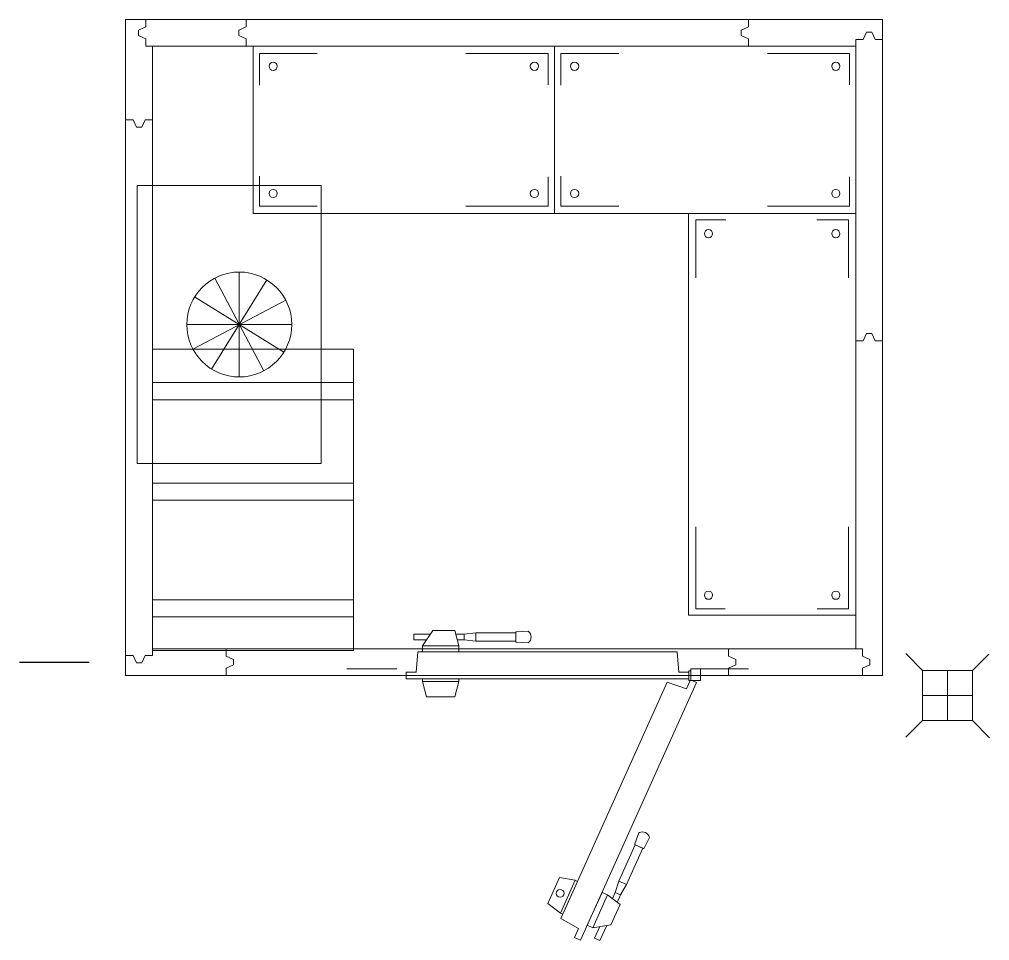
# Model space of a CAD drawing. Header units: millimetres. Extents: x -217756 to 263180, y 55413 to 130608.
# Drawn here: x -203242 to -200345, y 103876 to 106627 of the extents above; entities that cross this region are included whole.
import ezdxf

# ---------------------------------------------------------------- set-up
doc = ezdxf.new("R2010")
doc.units = ezdxf.units.MM
doc.layers.add('АР_Перегородки газоблок', color=165, linetype='Continuous', lineweight=30)
doc.layers.add('ТХ_пищеблок', color=30, linetype='Continuous', lineweight=20)
doc.layers.add('ТХ_ВК_оборуд.ТХ', color=250, linetype='Continuous')
doc.layers.add('ТХ_ВК_трапы', color=5, linetype='Continuous')

# ---------------------------------------------------------------- blocks, each defined once
blk = doc.blocks.new('Трап ТХ')
at = {"layer": 'ТХ_ВК_трапы', "color": 5, "lineweight": 0}
for p, q in [((305243.2, -196674.3), (305292.9, -196724.5)), ((305491.2, -196675.5), (305442.2, -196724.5)), ((305292.9, -196724.5), (305292.9, -196874.5)), ((305292.9, -196724.5), (305442.2, -196724.5)), ((305367.6, -196874.5), (305367.6, -196724.5)), ((305442.2, -196724.5), (305442.2, -196874.5)), ((305442.2, -196799.5), (305292.9, -196799.5)), ((305442.2, -196874.5), (305442.2, -196799.5)), ((305243.2, -196924.3), (305292.9, -196874.5)), ((305292.9, -196874.5), (305442.2, -196874.5)), ((305442.2, -196874.5), (305367.6, -196874.5)), ((305493.2, -196925.5), (305442.2, -196874.5))]:
    blk.add_line(p, q, dxfattribs=at)

msp = doc.modelspace()

# ---------------------------------------------------------------- linework, layer by layer
at = {"layer": 'АР_Перегородки газоблок', "ltscale": 100}
msp.add_line((-203241.9, 104707.7), (-203033.9, 104707.7), dxfattribs=at)
at = {"layer": 'ТХ_пищеблок'}
for p, q in [((-202924.7, 104727.5), (-202924.7, 106627.5)), ((-202924.7, 106627.5), (-202864.7, 106627.5)), ((-202924.7, 104667.5), (-202924.7, 106627.5)), ((-202924.7, 106627.5), (-200664.7, 106627.5)), ((-202864.7, 106627.5), (-202864.7, 106605.5)), ((-202864.7, 106627.5), (-202564.7, 106627.5)), ((-202864.7, 106605.5), (-202864.7, 106627.5)), ((-202864.7, 106627.5), (-202564.7, 106627.5)), ((-202864.7, 106627.5), (-202864.7, 106605.5)), ((-201064.7, 106627.5), (-202564.7, 106627.5)), ((-202564.7, 106627.5), (-202564.7, 106605.5)), ((-202564.7, 106627.5), (-202564.7, 106605.5)), ((-200664.7, 106627.5), (-201064.7, 106627.5)), ((-201064.7, 106627.5), (-201064.7, 106605.5)), ((-201064.7, 106605.5), (-201064.7, 106627.5)), ((-200664.7, 106567.5), (-200664.7, 106627.5)), ((-200664.7, 106627.5), (-200664.7, 104667.5)), ((-202864.7, 106605.5), (-202886.7, 106595.5)), ((-202886.7, 106595.5), (-202864.7, 106605.5)), ((-202864.7, 106605.5), (-202886.7, 106595.5)), ((-202886.7, 106595.5), (-202886.7, 106579.5)), ((-202886.7, 106579.5), (-202886.7, 106595.5)), ((-202886.7, 106595.5), (-202886.7, 106579.5)), ((-202564.7, 106605.5), (-202586.7, 106595.5)), ((-202564.7, 106605.5), (-202586.7, 106595.5)), ((-202586.7, 106595.5), (-202586.7, 106579.5)), ((-202586.7, 106595.5), (-202586.7, 106579.5)), ((-201064.7, 106605.5), (-201086.7, 106595.5)), ((-201086.7, 106595.5), (-201064.7, 106605.5)), ((-201086.7, 106595.5), (-201086.7, 106579.5)), ((-201086.7, 106579.5), (-201086.7, 106595.5)), ((-202886.7, 106579.5), (-202864.7, 106569.5)), ((-202864.7, 106569.5), (-202886.7, 106579.5)), ((-202886.7, 106579.5), (-202864.7, 106569.5)), ((-202864.7, 106569.5), (-202864.7, 106547.5)), ((-202864.7, 106547.5), (-202864.7, 106569.5)), ((-202864.7, 106569.5), (-202864.7, 106547.5)), ((-202586.7, 106579.5), (-202564.7, 106569.5)), ((-202586.7, 106579.5), (-202564.7, 106569.5)), ((-202564.7, 106569.5), (-202564.7, 106547.5)), ((-202564.7, 106569.5), (-202564.7, 106547.5)), ((-201086.7, 106579.5), (-201064.7, 106569.5)), ((-201064.7, 106569.5), (-201086.7, 106579.5)), ((-201064.7, 106569.5), (-201064.7, 106547.5)), ((-201064.7, 106547.5), (-201064.7, 106569.5)), ((-200722.7, 106567.5), (-200744.7, 106567.5)), ((-200744.7, 106567.5), (-200744.7, 105667.5)), ((-200744.7, 106547.5), (-200744.7, 106567.5)), ((-200744.7, 106567.5), (-200722.7, 106567.5)), ((-200722.7, 106567.5), (-200744.7, 106567.5)), ((-200744.7, 106567.5), (-200744.7, 106567.5)), ((-200744.7, 106567.5), (-200722.7, 106567.5)), ((-200722.7, 106567.5), (-200744.7, 106567.5)), ((-200712.7, 106589.5), (-200722.7, 106567.5)), ((-200722.7, 106567.5), (-200712.7, 106589.5)), ((-200712.7, 106589.5), (-200722.7, 106567.5)), ((-200722.7, 106567.5), (-200712.7, 106589.5)), ((-200712.7, 106589.5), (-200722.7, 106567.5)), ((-200696.7, 106589.5), (-200712.7, 106589.5)), ((-200712.7, 106589.5), (-200696.7, 106589.5)), ((-200696.7, 106589.5), (-200712.7, 106589.5)), ((-200712.7, 106589.5), (-200696.7, 106589.5)), ((-200696.7, 106589.5), (-200712.7, 106589.5)), ((-200686.7, 106567.5), (-200696.7, 106589.5)), ((-200696.7, 106589.5), (-200686.7, 106567.5)), ((-200686.7, 106567.5), (-200696.7, 106589.5)), ((-200696.7, 106589.5), (-200686.7, 106567.5)), ((-200686.7, 106567.5), (-200696.7, 106589.5)), ((-200664.7, 106567.5), (-200686.7, 106567.5)), ((-200686.7, 106567.5), (-200664.7, 106567.5)), ((-200664.7, 106567.5), (-200686.7, 106567.5)), ((-200686.7, 106567.5), (-200664.7, 106567.5)), ((-200664.7, 106567.5), (-200686.7, 106567.5)), ((-200664.7, 105667.5), (-200664.7, 106567.5)), ((-200664.7, 106567.5), (-200664.7, 106567.5)), ((-200664.7, 106567.5), (-200664.7, 106567.5)), ((-202864.7, 106547.5), (-202844.7, 106547.5)), ((-202564.7, 106547.5), (-202864.7, 106547.5)), ((-202844.7, 106547.5), (-202844.7, 104727.5)), ((-202844.7, 104747.5), (-202844.7, 106547.5)), ((-202844.7, 106547.5), (-200744.7, 106547.5)), ((-202564.7, 106547.5), (-201064.7, 106547.5)), ((-201064.7, 106547.5), (-200744.7, 106547.5)), ((-200744.7, 106547.5), (-200744.7, 104747.5)), ((-202924.7, 106327.5), (-202902.7, 106327.5)), ((-202902.7, 106327.5), (-202892.7, 106305.5)), ((-202892.7, 106305.5), (-202876.7, 106305.5)), ((-202876.7, 106305.5), (-202866.7, 106327.5)), ((-202866.7, 106327.5), (-202844.7, 106327.5)), ((-200722.7, 105667.5), (-200744.7, 105667.5)), ((-200744.7, 105667.5), (-200744.7, 104747.5)), ((-200744.7, 105667.5), (-200722.7, 105667.5)), ((-200712.7, 105689.5), (-200722.7, 105667.5)), ((-200722.7, 105667.5), (-200712.7, 105689.5)), ((-200696.7, 105689.5), (-200712.7, 105689.5)), ((-200712.7, 105689.5), (-200696.7, 105689.5)), ((-200686.7, 105667.5), (-200696.7, 105689.5)), ((-200696.7, 105689.5), (-200686.7, 105667.5)), ((-200664.7, 105667.5), (-200686.7, 105667.5)), ((-200686.7, 105667.5), (-200664.7, 105667.5)), ((-200664.7, 104667.5), (-200664.7, 105667.5)), ((-202844.7, 105542.6), (-202244.7, 105542.6)), ((-202844.7, 105491.1), (-202244.7, 105491.1)), ((-202844.7, 105242.6), (-202244.7, 105242.6)), ((-202844.7, 105191.1), (-202244.7, 105191.1)), ((-202844.7, 104894.1), (-202244.7, 104894)), ((-202844.7, 104842.6), (-202244.7, 104842.6)), ((-202624.7, 104747.5), (-202844.7, 104747.5)), ((-202844.7, 104747.5), (-202844.7, 104727.5)), ((-200744.7, 104747.5), (-202844.7, 104747.5)), ((-202624.7, 104725.5), (-202624.7, 104747.5)), ((-201124.7, 104747.5), (-202624.7, 104747.5)), ((-202624.7, 104747.5), (-202624.7, 104725.5)), ((-202624.7, 104725.5), (-202624.7, 104747.5)), ((-201124.7, 104725.5), (-201124.7, 104747.5)), ((-201124.7, 104725.5), (-201124.7, 104747.5)), ((-201124.7, 104747.5), (-200724.7, 104747.5)), ((-200744.7, 104747.5), (-200724.7, 104747.5)), ((-200724.7, 104747.5), (-200724.7, 104725.5)), ((-200724.7, 104747.5), (-200724.7, 104725.5)), ((-202902.7, 104727.5), (-202924.7, 104727.5)), ((-202902.7, 104727.5), (-202924.7, 104727.5)), ((-202924.7, 104727.5), (-202924.7, 104667.5)), ((-202892.7, 104705.5), (-202902.7, 104727.5)), ((-202892.7, 104705.5), (-202902.7, 104727.5)), ((-202866.7, 104727.5), (-202876.7, 104705.5)), ((-202866.7, 104727.5), (-202876.7, 104705.5)), ((-202844.7, 104727.5), (-202866.7, 104727.5)), ((-202844.7, 104727.5), (-202866.7, 104727.5)), ((-202602.7, 104715.5), (-202624.7, 104725.5)), ((-202624.7, 104725.5), (-202602.7, 104715.5)), ((-202602.7, 104715.5), (-202624.7, 104725.5)), ((-202602.7, 104699.5), (-202602.7, 104715.5)), ((-202602.7, 104715.5), (-202602.7, 104699.5)), ((-202602.7, 104699.5), (-202602.7, 104715.5)), ((-201102.7, 104715.5), (-201124.7, 104725.5)), ((-201102.7, 104715.5), (-201124.7, 104725.5)), ((-201102.7, 104699.5), (-201102.7, 104715.5)), ((-201102.7, 104699.5), (-201102.7, 104715.5)), ((-200724.7, 104725.5), (-200702.7, 104715.5)), ((-200724.7, 104725.5), (-200702.7, 104715.5)), ((-200702.7, 104715.5), (-200702.7, 104699.5)), ((-200702.7, 104715.5), (-200702.7, 104699.5)), ((-202876.7, 104705.5), (-202892.7, 104705.5)), ((-202876.7, 104705.5), (-202892.7, 104705.5)), ((-202624.7, 104689.5), (-202602.7, 104699.5)), ((-202602.7, 104699.5), (-202624.7, 104689.5)), ((-202624.7, 104689.5), (-202602.7, 104699.5)), ((-202624.7, 104667.5), (-202624.7, 104689.5)), ((-202624.7, 104689.5), (-202624.7, 104667.5)), ((-202624.7, 104667.5), (-202624.7, 104689.5)), ((-201124.7, 104689.5), (-201102.7, 104699.5)), ((-201124.7, 104689.5), (-201102.7, 104699.5)), ((-201124.7, 104667.5), (-201124.7, 104689.5)), ((-201124.7, 104667.5), (-201124.7, 104689.5)), ((-200702.7, 104699.5), (-200724.7, 104689.5)), ((-200702.7, 104699.5), (-200724.7, 104689.5)), ((-200724.7, 104689.5), (-200724.7, 104667.5)), ((-200724.7, 104689.5), (-200724.7, 104667.5)), ((-202924.7, 104667.5), (-202624.7, 104667.5)), ((-202624.7, 104667.5), (-201124.7, 104667.5)), ((-200724.7, 104667.5), (-201124.7, 104667.5)), ((-200724.7, 104667.5), (-201124.7, 104667.5)), ((-200724.7, 104667.5), (-200664.7, 104667.5))]:
    msp.add_line(p, q, dxfattribs=at)
at = {"layer": 'ТХ_пищеблок', "ltscale": 100}
for p, q in [((-200744.7, 106547.5), (-202844.7, 106547.5)), ((-202844.7, 106547.5), (-202844.7, 104747.5)), ((-200744.7, 104747.5), (-200744.7, 106547.5)), ((-202585.5, 105559.3), (-202585.5, 105872.8)), ((-202503.2, 105849.4), (-202667.9, 105582.7)), ((-202658.7, 105854.6), (-202512.3, 105577.5)), ((-202724.1, 105642.8), (-202446.9, 105789.3)), ((-202452.2, 105633.7), (-202718.9, 105798.4)), ((-202428.8, 105716.1), (-202742.3, 105716.1)), ((-202844.7, 104747.5), (-200744.7, 104747.5))]:
    msp.add_line(p, q, dxfattribs=at)
at = {"layer": 'ТХ_пищеблок', "extrusion": (-0.000470712, -6.19746e-05, 1)}
for p, q in [((-202544.2, 106047.5, -1.4), (-202544.2, 106547.5, -1.4)), ((-202544.2, 106547.5, -1.4), (-201644.5, 106547.5, -0.7)), ((-201644.5, 106047.5, -0.7), (-201644.5, 106547.5, -0.7)), ((-201644.5, 106547.5, -0.7), (-200744.7, 106547.5)), ((-201644.5, 106547.5, -0.7), (-201644.2, 106047.5, -1.4)), ((-200744.7, 106547.5), (-200744.5, 106047.5, -0.7)), ((-201644.2, 106047.5, -1.4), (-202544.2, 106047.5, -1.4)), ((-200744.5, 106047.5, -0.7), (-201644.5, 106047.5, -0.7))]:
    msp.add_line(p, q, dxfattribs=at)
at = {"layer": 'ТХ_пищеблок', "extrusion": (-6.19742e-05, 0.000470712, 1)}
for p, q in [((-201244.5, 104847.5, -0.7), (-201244.5, 106047.5, -0.7)), ((-201244.5, 106047.5, -0.7), (-200744.5, 106047.5, -0.7)), ((-200744.5, 106047.5, -0.7), (-200744.5, 104847.5, -0.7)), ((-200744.5, 104847.5, -0.7), (-201244.5, 104847.5, -0.7))]:
    msp.add_line(p, q, dxfattribs=at)
at = {"layer": 'ТХ_пищеблок', "lineweight": 9}
for p, q in [((-202007.5, 104802), (-202038.2, 104756)), ((-201941.7, 104802), (-202007.5, 104802)), ((-201930.2, 104756), (-201941.7, 104802)), ((-201758.3, 104797.9), (-201723.1, 104800.2)), ((-202064.7, 104774), (-202064.7, 104791.5)), ((-202064.7, 104791.5), (-202064.2, 104791.5)), ((-202064.2, 104774), (-202064.7, 104774)), ((-202064.2, 104791.5), (-202064.2, 104774)), ((-202014.5, 104791.5), (-202064.2, 104791.5)), ((-202064.2, 104791.5), (-202064.2, 104774)), ((-202064.2, 104774), (-202026.2, 104774)), ((-201914.2, 104791.5), (-201939.1, 104791.5)), ((-201934.7, 104774), (-201914.2, 104774)), ((-201914.2, 104791.5), (-201879.2, 104795.2)), ((-201914.2, 104774), (-201914.2, 104791.5)), ((-201914.2, 104774), (-201914.2, 104791.5)), ((-201879.2, 104770.2), (-201914.2, 104774)), ((-201760.2, 104795.2), (-201879.2, 104795.2)), ((-201879.2, 104795.2), (-201879.2, 104770.2)), ((-201879.2, 104795.2), (-201879.2, 104770.2)), ((-201879.2, 104770.2), (-201760.2, 104770.2)), ((-201760.2, 104769.6), (-201760.2, 104795.9)), ((-201760.2, 104770.2), (-201760.2, 104795.2)), ((-202038.2, 104738), (-202038.2, 104756)), ((-202038.2, 104756), (-201930.2, 104756)), ((-202038.2, 104756), (-201930.2, 104756)), ((-201930.2, 104756), (-201930.2, 104738)), ((-201723.1, 104765.3), (-201758.3, 104767.6)), ((-202052.2, 104738), (-202057.5, 104678)), ((-201278.2, 104738), (-202052.2, 104738)), ((-201930.2, 104738), (-202038.2, 104738)), ((-201273, 104678), (-201278.2, 104738)), ((-202114.7, 104687.5), (-202264.7, 104687.5)), ((-201243.2, 104652.5), (-201243.2, 104681.5)), ((-201243.2, 104681.5), (-201237.2, 104681.5)), ((-201237.2, 104652.5), (-201237.2, 104687.5)), ((-201237.2, 104687.5), (-201208.2, 104687.5)), ((-201237.2, 104681.5), (-201237.2, 104652.5)), ((-201214.7, 104687.5), (-201064.7, 104687.5)), ((-201208.2, 104687.5), (-201208.2, 104652.5)), ((-202057.5, 104678), (-202087.2, 104678)), ((-202087.2, 104678), (-202087.2, 104658)), ((-202087.2, 104658), (-201243.2, 104658)), ((-201930.2, 104658), (-202038.2, 104658)), ((-202038.2, 104658), (-202038.2, 104650)), ((-201930.2, 104650), (-201930.2, 104658)), ((-201243.2, 104678), (-201273, 104678)), ((-201250.6, 104627.5), (-201239.4, 104652.5)), ((-201243.2, 104658), (-201243.2, 104678)), ((-201237.2, 104652.5), (-201243.2, 104652.5)), ((-201239.4, 104652.5), (-201233.8, 104652.5)), ((-201208.2, 104652.5), (-201237.2, 104652.5)), ((-201233.8, 104652.5), (-201220.2, 104646.4)), ((-202038.2, 104650), (-201930.2, 104650)), ((-202026.7, 104604), (-202038.2, 104650)), ((-202038.2, 104650), (-201930.2, 104650)), ((-201930.2, 104650), (-201941.7, 104604)), ((-201625.3, 103941.6), (-201307.5, 104647.3)), ((-201220.2, 104646.4), (-201566.8, 103876.8)), ((-201307.5, 104647.3), (-201250.6, 104627.5)), ((-201941.7, 104604), (-202026.7, 104604)), ((-201404.7, 104164.5), (-201392.3, 104197.6)), ((-201403.1, 104161.7), (-201451.9, 104053.2)), ((-201451.9, 104053.2), (-201403.1, 104161.7)), ((-201379.7, 104151.2), (-201403.6, 104162)), ((-201380.3, 104151.5), (-201403.1, 104161.7)), ((-201360.5, 104183.3), (-201377.1, 104152.1)), ((-201429.1, 104043), (-201380.3, 104151.5)), ((-201629.2, 104064.5), (-201664.1, 103987)), ((-201582.5, 104056.1), (-201629.2, 104064.5)), ((-201582.5, 104056.1), (-201626.9, 103957.6)), ((-201626.9, 103957.6), (-201582.5, 104056.1)), ((-201619.6, 103954.3), (-201575.2, 104052.8)), ((-201575.2, 104052.8), (-201582.5, 104056.1)), ((-201451.9, 104053.2), (-201462.9, 104019.8)), ((-201429.1, 104043), (-201451.9, 104053.2)), ((-201451.9, 104053.2), (-201429.1, 104043)), ((-201502.3, 104020), (-201546.6, 103921.5)), ((-201485.9, 104012.6), (-201502.3, 104020)), ((-201471.3, 104001.1), (-201462.9, 104019.8)), ((-201462.9, 104019.8), (-201446.9, 104012.6)), ((-201462.9, 104019.8), (-201446.9, 104012.6)), ((-201446.9, 104012.6), (-201429.1, 104043)), ((-201664.1, 103987), (-201626.9, 103957.6)), ((-201485.9, 104012.6), (-201530.2, 103914.1)), ((-201530.2, 103914.1), (-201485.9, 104012.6)), ((-201448.7, 103983.2), (-201485.9, 104012.6)), ((-201446.9, 104012.6), (-201457.2, 103989.9)), ((-201626.9, 103957.6), (-201619.6, 103954.3)), ((-201475.7, 103923.2), (-201448.7, 103983.2)), ((-201572.8, 103912.1), (-201625.3, 103941.6)), ((-201585, 103885), (-201572.8, 103912.1)), ((-201546.6, 103921.5), (-201530.2, 103914.1)), ((-201530.2, 103914.1), (-201475.7, 103923.2)), ((-201524.5, 103883), (-201508.9, 103917.6)), ((-201488.1, 103921.1), (-201508.5, 103875.8)), ((-201566.8, 103876.8), (-201585, 103885)), ((-201508.5, 103875.8), (-201524.5, 103883))]:
    msp.add_line(p, q, dxfattribs=at)
at = {"layer": 'ТХ_пищеблок', "extrusion": (-0.000470712, -6.19746e-05, 1)}
for points, elevation in [([(-202525, 106430.7), (-202525, 106525.4), (-202352.4, 106525.4)], 87.3), ([(-201663.4, 106431.8), (-201663.4, 106525.4), (-201908.6, 106525.4)], 86.9), ([(-201625.2, 106430.7), (-201625.2, 106525.4), (-201452.6, 106525.4)], 87.6), ([(-200763.6, 106431.8), (-200763.6, 106525.4), (-201008.8, 106525.4)], 87.2), ([(-202525, 106158.8), (-202525, 106069.6), (-202352.4, 106069.6)], 87.4), ([(-201625.2, 106158.8), (-201625.2, 106069.6), (-201452.6, 106069.6)], 87.6), ([(-201663.4, 106157.5), (-201663.4, 106069.6), (-201908.6, 106069.6)], 86.9), ([(-200763.6, 106157.5), (-200763.6, 106069.6), (-201008.8, 106069.6)], 87.2)]:
    msp.add_lwpolyline(points, dxfattribs=dict(at, elevation=elevation))
at = {"layer": 'ТХ_пищеблок', "ltscale": 100}
msp.add_lwpolyline([(-202890.5, 106131.1), (-202890.5, 105301.1), (-202340.5, 105301.1), (-202340.5, 106131.1)], close=True, dxfattribs=at)
at = {"layer": 'ТХ_пищеблок', "extrusion": (-6.19742e-05, 0.000470712, 1)}
for points, elevation in [([(-201133.2, 106028.3), (-201222.3, 106028.3), (-201222.3, 105855.7)], 61.7), ([(-200861.3, 106028.3), (-200766.6, 106028.3), (-200766.6, 105855.7)], 61.7), ([(-201134.5, 104866.7), (-201222.3, 104866.7), (-201222.3, 105111.9)], 61.1), ([(-200860.2, 104866.7), (-200766.6, 104866.7), (-200766.6, 105111.9)], 61.1)]:
    msp.add_lwpolyline(points, dxfattribs=dict(at, elevation=elevation))
at = {"layer": 'ТХ_пищеблок', "flags": 128}
msp.add_lwpolyline([(-202844.7, 104742.6), (-202844.7, 105642.6), (-202244.7, 105642.6), (-202244.7, 104742.6)], close=True, dxfattribs=at)
at = {"layer": 'ТХ_пищеблок', "extrusion": (-0.000470712, -6.19746e-05, 1)}
for centre in [(-202484.2, 106487.5, 87.3), (-201704.2, 106487.5, 86.9), (-201584.4, 106487.5, 87.6), (-200804.4, 106487.5, 87.2), (-202484.2, 106107.5, 87.4), (-201704.2, 106107.5, 86.9), (-201584.4, 106107.5, 87.6), (-200804.4, 106107.5, 87.2)]:
    msp.add_circle(centre, 12.3, dxfattribs=at)
at = {"layer": 'ТХ_пищеблок', "extrusion": (-6.19742e-05, 0.000470712, 1)}
for centre in [(-201184.5, 105987.5, 61.7), (-200804.5, 105987.5, 61.7), (-201184.5, 104907.5, 61.1), (-200804.5, 104907.5, 61.1)]:
    msp.add_circle(centre, 12.3, dxfattribs=at)
at = {"layer": 'ТХ_пищеблок', "ltscale": 100}
msp.add_circle((-202585.5, 105716.1), 156.7, dxfattribs=at)
at = {"layer": 'ТХ_пищеблок', "lineweight": 9}
msp.add_circle((-201627.5, 104017.1), 11.7, dxfattribs=at)
for centre, radius, start, end in [((-201758.2, 104795.9), 2, 93.6479, 180.1161), ((-201722.9, 104798.2), 2, 46.9512, 93.764), ((-201737.4, 104782.7), 23.1, 313.0488, 46.9512), ((-201758.2, 104769.6), 2, 180, 266.236), ((-201722.9, 104767.3), 2, 266.236, 313.0488), ((-201390.5, 104196.9), 2, 112.7071, 159.5199), ((-201382.3, 104177.4), 23.1, 18.8046, 112.7071), ((-201402.8, 104163.8), 2, 159.5199, 245.7559), ((-201362.3, 104184.3), 2, 331.9918, 18.8046), ((-201378.9, 104153), 2, 245.7559, 331.9918)]:
    msp.add_arc(centre, radius, start, end, dxfattribs=at)

# ---------------------------------------------------------------- block references
at = {"layer": 'ТХ_ВК_оборуд.ТХ'}
msp.add_blockref('Трап ТХ', (-505838.5, 301407.4), dxfattribs=at)

doc.saveas('drawing.dxf')
